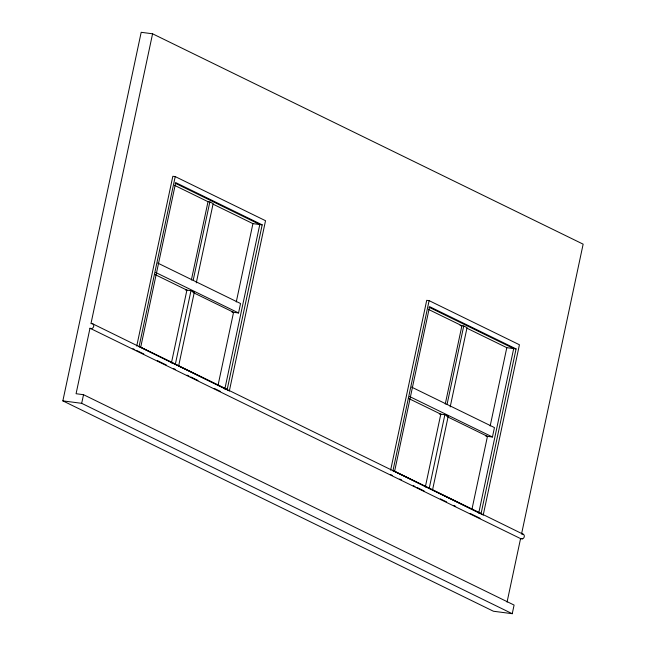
<?xml version="1.0" encoding="UTF-8"?>
<svg xmlns="http://www.w3.org/2000/svg" width="646" height="646" viewBox="0 0 646 646"><rect width="100%" height="100%" fill="white"/><g stroke="black" fill="none" stroke-linecap="round" stroke-linejoin="round"><path stroke-width="0.97" d="M152.577 33.794L90.949 323.711A2.6 2.237 -64 0 1 93.702 326.392A2.6 2.237 -64 0 1 89.988 328.233L76.075 393.721L83.52 394.698L514.087 605.068L512.254 613.7L493.423 611.237L62.856 400.867L141.191 32.3L152.577 33.794L583.144 244.164L521.524 534.081M512.254 613.7L81.687 403.33L83.52 394.698M136.734 346.078L172.829 176.277L175.219 176.592L265.53 220.714L229.37 390.862L92.475 323.711M139.051 346.732L175.219 176.592M227.206 389.425L140.723 347.168L175.704 182.6L262.187 224.848L227.206 389.425L224.816 389.11M171.408 363.02L186.904 290.127L155.266 274.671M191.361 280.025L208.012 201.697L174.565 185.354M175.276 364.546L190.982 290.66L185.41 289.933M193.194 280.259L209.837 201.94L208.012 201.697M178.595 366.161L194.301 292.283L190.982 290.66M196.303 282.859L213.156 203.563L209.837 201.94M218.065 385.194L233.561 312.301L193.792 292.864M236.266 301.965L252.917 223.637L213.14 204.201M231.962 312.091L238.552 312.955L240.554 303.531L157.672 263.035M225.026 388.125L259.797 224.542L175.114 183.165M390.628 470.127L426.715 300.325L429.106 300.64L519.424 344.762L483.256 514.91L228.571 390.208M392.946 470.781L429.106 300.64M481.1 513.473L394.617 471.217L429.598 306.648L516.081 348.897L481.1 513.473L478.71 513.158M425.302 487.068L440.798 414.175L409.16 398.719M445.255 404.073L461.906 325.745L428.459 309.402M429.17 488.586L444.876 414.708L439.296 413.981M447.08 404.307L463.731 325.988L460.105 325.511M432.489 490.209L448.187 416.331L444.876 414.708M450.189 406.907L467.05 327.603L463.731 325.988M471.96 509.242L487.455 436.349L447.678 416.912M490.161 426.005L506.803 347.685L467.034 328.249M485.849 436.139L492.446 436.995L494.448 427.579L411.567 387.083M478.92 512.173L513.691 348.59L429.009 307.213M507.053 602.137L520.563 538.602L89.988 328.233M252.917 223.637L262.187 224.848M192.75 292.081L194.301 292.283M506.803 347.685L516.081 348.897M140.222 347.104L140.723 347.168M446.644 416.129L448.187 416.331M62.856 400.867L81.687 403.33M394.117 471.152L394.617 471.217M522.452 538.853L520.563 538.602L522.767 538.756A2.6 2.237 -64 0 0 523.672 534.492L482.465 514.256M522.299 533.935L523.042 534.081M155.67 272.459L238.552 312.955M409.564 396.507L492.446 436.995M138.882 346.49L229.37 390.862M392.776 470.538L483.256 514.91M132.947 348.687L134.756 349.567M136.556 350.447L143.783 353.976M157.333 360.597L166.361 365.014M173.588 368.543L175.397 369.423M187.138 375.156L188.939 376.045M190.748 376.925L197.975 380.454M214.23 388.399L220.552 391.484M390.668 474.608L392.477 475.488M399.704 479.017L401.513 479.897M413.254 485.639L415.055 486.519M416.864 487.399L424.091 490.936M440.346 498.873L446.669 501.966M453.896 505.495L455.696 506.375M470.151 513.441L480.083 518.294"/></g></svg>
